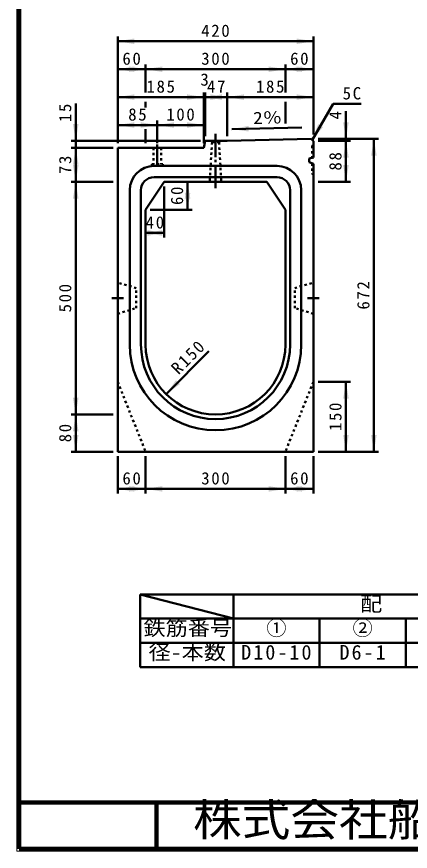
# Model space of a CAD drawing. Units: millimetres, scale not verified. Extents: x 100 to 4105, y 100 to 2870.
# Drawn here: x 100 to 945, y 100 to 1894 of the extents above; entities that cross this region are included whole.
import ezdxf
from ezdxf.enums import TextEntityAlignment as Align

# ---------------------------------------------------------------- set-up
doc = ezdxf.new("R2010")
doc.units = ezdxf.units.MM
doc.header["$LTSCALE"] = 5
for name, pattern in [('USER1', [2.2, 1, -1.2]), ('USER2', [13.4, 10, -1.2, 1, -1.2]), ('USER3', [6.847826, 4.565218, -2.282608])]:
    doc.linetypes.add(name, pattern=pattern)
doc.layers.add('V-nasSTD', color=7, linetype='Continuous', lineweight=35)
doc.styles.add('ＭＳ ゴシック', font='')
doc.styles.get('ＭＳ ゴシック').set_extended_font_data('MS Gothic')

msp = doc.modelspace()

# ---------------------------------------------------------------- hatches: boundary and pattern name
at = {"layer": 'V-nasSTD'}
for points in [[(352.71, 1846.892), (316.71, 1840.892), (352.71, 1834.892)], [(700.71, 1834.892), (736.71, 1840.892), (700.71, 1846.892)], [(352.71, 1786.892), (316.71, 1780.892), (352.71, 1774.892)], [(340.71, 1774.892), (376.71, 1780.892), (340.71, 1786.892)], [(412.71, 1786.892), (376.71, 1780.892), (412.71, 1774.892)], [(640.71, 1774.892), (676.71, 1780.892), (640.71, 1786.892)], [(712.71, 1786.892), (676.71, 1780.892), (712.71, 1774.892)], [(700.71, 1774.892), (736.71, 1780.892), (700.71, 1786.892)], [(352.71, 1726.892), (316.71, 1720.892), (352.71, 1714.892)], [(465.71, 1714.892), (501.71, 1720.892), (465.71, 1726.892)], [(540.71, 1726.892), (504.71, 1720.892), (540.71, 1714.892)], [(515.71, 1714.892), (551.71, 1720.892), (515.71, 1726.892)], [(587.71, 1726.892), (551.71, 1720.892), (587.71, 1714.892)], [(700.71, 1714.892), (736.71, 1720.892), (700.71, 1726.892)], [(232.71, 1662.892), (226.71, 1626.892), (220.71, 1662.892)], [(352.71, 1666.892), (316.71, 1660.892), (352.71, 1654.892)], [(365.71, 1654.892), (401.71, 1660.892), (365.71, 1666.892)], [(437.71, 1666.892), (401.71, 1660.892), (437.71, 1654.892)], [(465.71, 1654.892), (501.71, 1660.892), (465.71, 1666.892)], [(597.6, 1658.988), (561.738, 1652.211), (597.86, 1646.991)], [(747.014, 1662.569), (734.21, 1628.392), (757.406, 1656.569)], [(800.71, 1666.892), (806.71, 1630.892), (812.71, 1666.892)], [(812.71, 1590.892), (806.71, 1626.892), (800.71, 1590.892)], [(872.71, 1594.892), (866.71, 1630.892), (860.71, 1594.892)], [(220.71, 1575.892), (226.71, 1611.892), (232.71, 1575.892)], [(232.71, 1574.892), (226.71, 1538.892), (220.71, 1574.892)], [(800.71, 1574.892), (806.71, 1538.892), (812.71, 1574.892)], [(232.71, 1502.892), (226.71, 1538.892), (220.71, 1502.892)], [(472.71, 1502.892), (466.71, 1538.892), (460.71, 1502.892)], [(460.71, 1514.892), (466.71, 1478.892), (472.71, 1514.892)], [(412.71, 1434.892), (376.71, 1428.892), (412.71, 1422.892)], [(380.71, 1422.892), (416.71, 1428.892), (380.71, 1434.892)], [(441.857, 1112.524), (420.644, 1082.826), (450.342, 1104.039)], [(812.71, 1072.892), (806.71, 1108.892), (800.71, 1072.892)], [(220.71, 1074.892), (226.71, 1038.892), (232.71, 1074.892)], [(232.71, 1002.892), (226.71, 1038.892), (220.71, 1002.892)], [(220.71, 994.892), (226.71, 958.892), (232.71, 994.892)], [(800.71, 994.892), (806.71, 958.892), (812.71, 994.892)], [(860.71, 994.892), (866.71, 958.892), (872.71, 994.892)], [(352.71, 884.892), (316.71, 878.892), (352.71, 872.892)], [(340.71, 872.892), (376.71, 878.892), (340.71, 884.892)], [(412.71, 884.892), (376.71, 878.892), (412.71, 872.892)], [(640.71, 872.892), (676.71, 878.892), (640.71, 884.892)], [(712.71, 884.892), (676.71, 878.892), (712.71, 872.892)], [(700.71, 872.892), (736.71, 878.892), (700.71, 884.892)]]:
    msp.add_hatch(color=256, dxfattribs=at).paths.add_polyline_path(points)

# ---------------------------------------------------------------- linework, layer by layer
at = {"layer": 'V-nasSTD', "lineweight": 100}
for p, q in [((105, 2865), (105, 105)), ((105, 205), (4100, 205)), ((400, 205), (400, 105)), ((105, 105), (4100, 105))]:
    msp.add_line(p, q, dxfattribs=at)
at = {"layer": 'V-nasSTD', "lineweight": 50}
for p, q in [((316.71, 1621.892), (316.71, 1850.892)), ((736.71, 1640.892), (736.71, 1850.892)), ((316.71, 1840.892), (736.71, 1840.892)), ((316.71, 1780.892), (376.71, 1780.892)), ((376.71, 1730.892), (376.71, 1790.892)), ((376.71, 1780.892), (676.71, 1780.892)), ((676.71, 1730.892), (676.71, 1790.892)), ((676.71, 1780.892), (736.71, 1780.892)), ((501.71, 1621.892), (501.71, 1730.892)), ((504.71, 1636.892), (504.71, 1730.892)), ((551.71, 1636.892), (551.71, 1730.892)), ((226.71, 1706.892), (226.71, 1626.892)), ((316.71, 1720.892), (501.71, 1720.892)), ((376.71, 1710.892), (376.71, 1698.892)), ((501.71, 1720.892), (504.71, 1720.892)), ((504.71, 1720.892), (551.71, 1720.892)), ((551.71, 1720.892), (736.71, 1720.892)), ((676.71, 1710.492), (676.71, 1664.492)), ((779.21, 1706.334), (734.21, 1628.392)), ((779.21, 1706.334), (839.21, 1706.334)), ((806.71, 1690.892), (806.71, 1630.892)), ((401.71, 1621.892), (401.71, 1670.892)), ((316.71, 1660.892), (401.71, 1660.892)), ((376.71, 1651.892), (376.71, 1621.892)), ((401.71, 1660.892), (501.71, 1660.892)), ((561.738, 1652.211), (711.703, 1655.453)), ((494.71, 1626.892), (216.71, 1626.892)), ((226.71, 1611.892), (226.71, 1626.892)), ((504.71, 1626.892), (501.71, 1611.892)), ((504.71, 1626.892), (551.71, 1626.892)), ((551.71, 1626.892), (731.71, 1630.892)), ((731.71, 1630.892), (736.71, 1625.892)), ((736.71, 1625.892), (736.71, 1590.907)), ((746.71, 1630.892), (876.71, 1630.892)), ((746.71, 1626.892), (816.71, 1626.892)), ((806.71, 1538.892), (806.71, 1626.892)), ((866.71, 958.892), (866.71, 1630.892)), ((306.71, 1611.892), (216.71, 1611.892)), ((226.71, 1538.892), (226.71, 1611.892)), ((316.71, 958.892), (316.71, 1611.892)), ((316.71, 1611.892), (501.71, 1611.892)), ((727.71, 1588.892), (736.71, 1590.907)), ((727.71, 1580.892), (727.71, 1588.892)), ((727.71, 1580.892), (736.71, 1577.534)), ((658.71, 1572.892), (394.71, 1572.892)), ((736.71, 958.892), (736.71, 1577.534)), ((658.71, 1548.892), (394.71, 1548.892)), ((306.71, 1538.892), (216.71, 1538.892)), ((226.71, 1038.892), (226.71, 1538.892)), ((416.71, 1538.892), (376.71, 1478.892)), ((416.71, 1538.892), (636.71, 1538.892)), ((416.71, 1528.892), (416.71, 1418.892)), ((466.71, 1478.892), (466.71, 1538.892)), ((636.71, 1538.892), (676.71, 1478.892)), ((746.71, 1538.892), (816.71, 1538.892)), ((342.71, 1520.892), (342.71, 1188.892)), ((366.71, 1520.892), (366.71, 1188.892)), ((686.71, 1188.892), (686.71, 1520.892)), ((710.71, 1188.892), (710.71, 1520.892)), ((376.71, 1478.892), (376.71, 1188.892)), ((386.71, 1478.892), (476.71, 1478.892)), ((676.71, 1478.892), (676.71, 1188.892)), ((376.71, 1428.892), (416.71, 1428.892)), ((420.644, 1082.826), (512.568, 1174.75)), ((746.71, 1108.892), (816.71, 1108.892)), ((806.71, 958.892), (806.71, 1108.892)), ((306.71, 1038.892), (216.71, 1038.892)), ((226.71, 958.892), (226.71, 1038.892)), ((306.71, 958.892), (216.71, 958.892)), ((316.71, 958.892), (736.71, 958.892)), ((746.71, 958.892), (876.71, 958.892)), ((316.71, 948.892), (316.71, 868.892)), ((376.71, 948.892), (376.71, 868.892)), ((676.71, 948.892), (676.71, 868.892)), ((736.71, 948.892), (736.71, 868.892)), ((316.71, 878.892), (376.71, 878.892)), ((376.71, 878.892), (676.71, 878.892)), ((676.71, 878.892), (736.71, 878.892)), ((365, 652), (365, 600)), ((565, 652), (365, 652)), ((365, 652), (565, 600)), ((565, 600), (565, 652)), ((750, 652), (565, 652)), ((935, 652), (750, 652)), ((1120, 652), (935, 652)), ((365, 600), (530, 600)), ((365, 600), (365, 548)), ((565, 600), (365, 600)), ((565, 600), (750, 600)), ((565, 548), (565, 600)), ((565, 600), (565, 548)), ((750, 600), (935, 600)), ((750, 548), (750, 600)), ((750, 600), (750, 548)), ((935, 600), (1120, 600)), ((935, 548), (935, 600)), ((935, 600), (935, 548)), ((365, 548), (365, 496)), ((565, 548), (365, 548)), ((565, 548), (750, 548)), ((565, 496), (565, 548)), ((565, 548), (565, 496)), ((750, 548), (935, 548)), ((750, 496), (750, 548)), ((750, 548), (750, 496)), ((935, 548), (1120, 548)), ((935, 496), (935, 548)), ((935, 548), (935, 496)), ((365, 496), (565, 496)), ((565, 496), (750, 496)), ((750, 496), (935, 496)), ((935, 496), (1120, 496))]:
    msp.add_line(p, q, dxfattribs=at)
at = {"layer": 'V-nasSTD', "linetype": 'USER2', "lineweight": 50}
for p, q in [((526.71, 1641.892), (526.71, 1523.892)), ((401.71, 1618.892), (401.71, 1573.892)), ((329.21, 1288.892), (304.21, 1288.892)), ((724.21, 1288.892), (749.21, 1288.892))]:
    msp.add_line(p, q, dxfattribs=at)
at = {"layer": 'V-nasSTD', "linetype": 'USER1', "lineweight": 50}
for p, q in [((519.21, 1623.892), (514.21, 1538.892)), ((519.21, 1623.892), (516.21, 1626.892)), ((519.21, 1623.892), (534.21, 1623.892)), ((534.21, 1623.892), (537.21, 1626.892)), ((534.21, 1623.892), (539.21, 1538.892)), ((734.41, 1615.892), (736.71, 1618.192)), ((734.41, 1615.892), (734.41, 1590.392)), ((393.71, 1611.892), (393.71, 1576.892)), ((409.71, 1611.892), (409.71, 1576.892)), ((389.71, 1576.892), (413.71, 1576.892)), ((389.71, 1576.892), (389.71, 1573.892)), ((389.71, 1573.892), (413.71, 1573.892)), ((413.71, 1576.892), (413.71, 1573.892)), ((734.41, 1578.392), (734.41, 1555.892)), ((734.41, 1555.892), (736.71, 1553.592)), ((356.71, 1310.392), (316.71, 1322.392)), ((356.71, 1267.392), (356.71, 1310.392)), ((696.71, 1310.392), (736.71, 1322.392)), ((696.71, 1267.392), (696.71, 1310.392)), ((316.71, 1255.392), (356.71, 1267.392)), ((736.71, 1255.392), (696.71, 1267.392)), ((316.71, 1108.892), (376.71, 958.892)), ((736.71, 1108.892), (676.71, 958.892))]:
    msp.add_line(p, q, dxfattribs=at)
at = {"layer": 'V-nasSTD', "linetype": 'USER3', "lineweight": 50}
for p, q in [((316.71, 1322.392), (316.71, 1255.392)), ((736.71, 1322.392), (736.71, 1255.392))]:
    msp.add_line(p, q, dxfattribs=at)
at = {"layer": 'V-nasSTD', "lineweight": 13}
msp.add_lwpolyline([(100, 100), (100, 2870), (4105, 2870), (4105, 100)], close=True, dxfattribs=at)
at = {"layer": 'V-nasSTD', "lineweight": 50}
for centre, radius, start, end in [((394.71, 1520.892), 52, 90, 180), ((658.71, 1520.892), 52, 0, 90), ((394.71, 1520.892), 28, 90, 180), ((658.71, 1520.892), 28, 0, 90), ((526.71, 1188.892), 184, 180, 270), ((526.71, 1188.892), 160, 180, 270), ((526.71, 1188.892), 150, 180, 270), ((526.71, 1188.892), 150, 270, 0), ((526.71, 1188.892), 184, 270, 0), ((526.71, 1188.892), 160, 270, 0)]:
    msp.add_arc(centre, radius, start, end, dxfattribs=at)

# ---------------------------------------------------------------- texts
at = {"layer": 'V-nasSTD', "style": 'ＭＳ ゴシック'}
for s, height, p in [('3', 26.39, (494.21, 1771.892)), ('①', 31.67, (635.9, 595.6)), ('②', 31.67, (820.9, 595.6))]:
    msp.add_text(s, height=height, dxfattribs=at).set_placement(p, align=Align.TOP_LEFT)
at = {"layer": 'V-nasSTD', "style": 'ＭＳ ゴシック', "width": 1.15}
msp.add_text('2％', height=26.39, rotation=1.239, dxfattribs=at).set_placement((607.149, 1689.201), align=Align.TOP_LEFT)
at = {"layer": 'V-nasSTD', "style": 'ＭＳ ゴシック'}
msp.add_text('4', height=26.39, rotation=90, dxfattribs=at).set_placement((770.71, 1672.892), align=Align.TOP_LEFT)
at = {"layer": 'V-nasSTD', "style": 'ＭＳ ゴシック', "width": 1.1}
for s, height, p in [('配\u3000\u3000\u3000\u3000\u3000\u3000\u3000\u3000\u3000\u3000筋', 31.67, (837.04, 647.6)), ('鉄筋番号', 31.67, (372.12, 595.6)), ('径-本数', 31.67, (382.92, 543.6)), ('株式会社船生コンクリート工業', 69.65, (478.279, 202.55))]:
    msp.add_text(s, height=height, dxfattribs=at).set_placement(p, align=Align.TOP_LEFT)
at = {"layer": 'V-nasSTD', "attachment_point": 1, "style": 'ＭＳ ゴシック'}
for s, insert, char_height in [('\\T1.2;420', (496.11, 1876.892), 26.39), ('\\T1.2;60', (326.91, 1816.892), 26.39), ('\\T1.2;300', (496.11, 1816.892), 26.39), ('\\T1.2;60', (686.91, 1816.892), 26.39), ('\\T1.2;185', (378.61, 1756.892), 26.39), ('\\T1.2;47', (508.41, 1756.892), 26.39), ('\\T1.2;185', (613.61, 1756.892), 26.39), ('\\T1.2;5C', (799.61, 1742.334), 26.39), ('\\T1.2;85', (339.41, 1696.892), 26.39), ('\\T1.2;100', (421.11, 1696.892), 26.39), ('\\T1.2;40', (376.91, 1464.892), 26.39), ('\\T1.2;60', (326.91, 914.892), 26.39), ('\\T1.2;300', (496.11, 914.892), 26.39), ('\\T1.2;60', (686.91, 914.892), 26.39), ('\\T1.2;D10-10', (581.9, 543.6), 31.67), ('\\T1.2;D6-1', (792.82, 543.6), 31.67)]:
    msp.add_mtext(s, dxfattribs=dict(at, insert=insert, char_height=char_height))
at = {"layer": 'V-nasSTD', "char_height": 26.39, "attachment_point": 1, "style": 'ＭＳ ゴシック'}
for s, insert, rotation in [('\\T1.2;15', (190.71, 1667.292), 90), ('\\T1.2;88', (770.71, 1563.092), 90), ('\\T1.2;73', (190.71, 1555.592), 90), ('\\T1.2;60', (430.71, 1489.092), 90), ('\\T1.2;500', (190.71, 1258.292), 90), ('\\T1.2;672', (830.71, 1264.292), 90), ('\\T1.2;R150', (428.563, 1141.657), 45), ('\\T1.2;150', (770.71, 1003.292), 90), ('\\T1.2;80', (190.71, 979.092), 90)]:
    msp.add_mtext(s, dxfattribs=dict(at, insert=insert, rotation=rotation))

doc.saveas('drawing.dxf')
